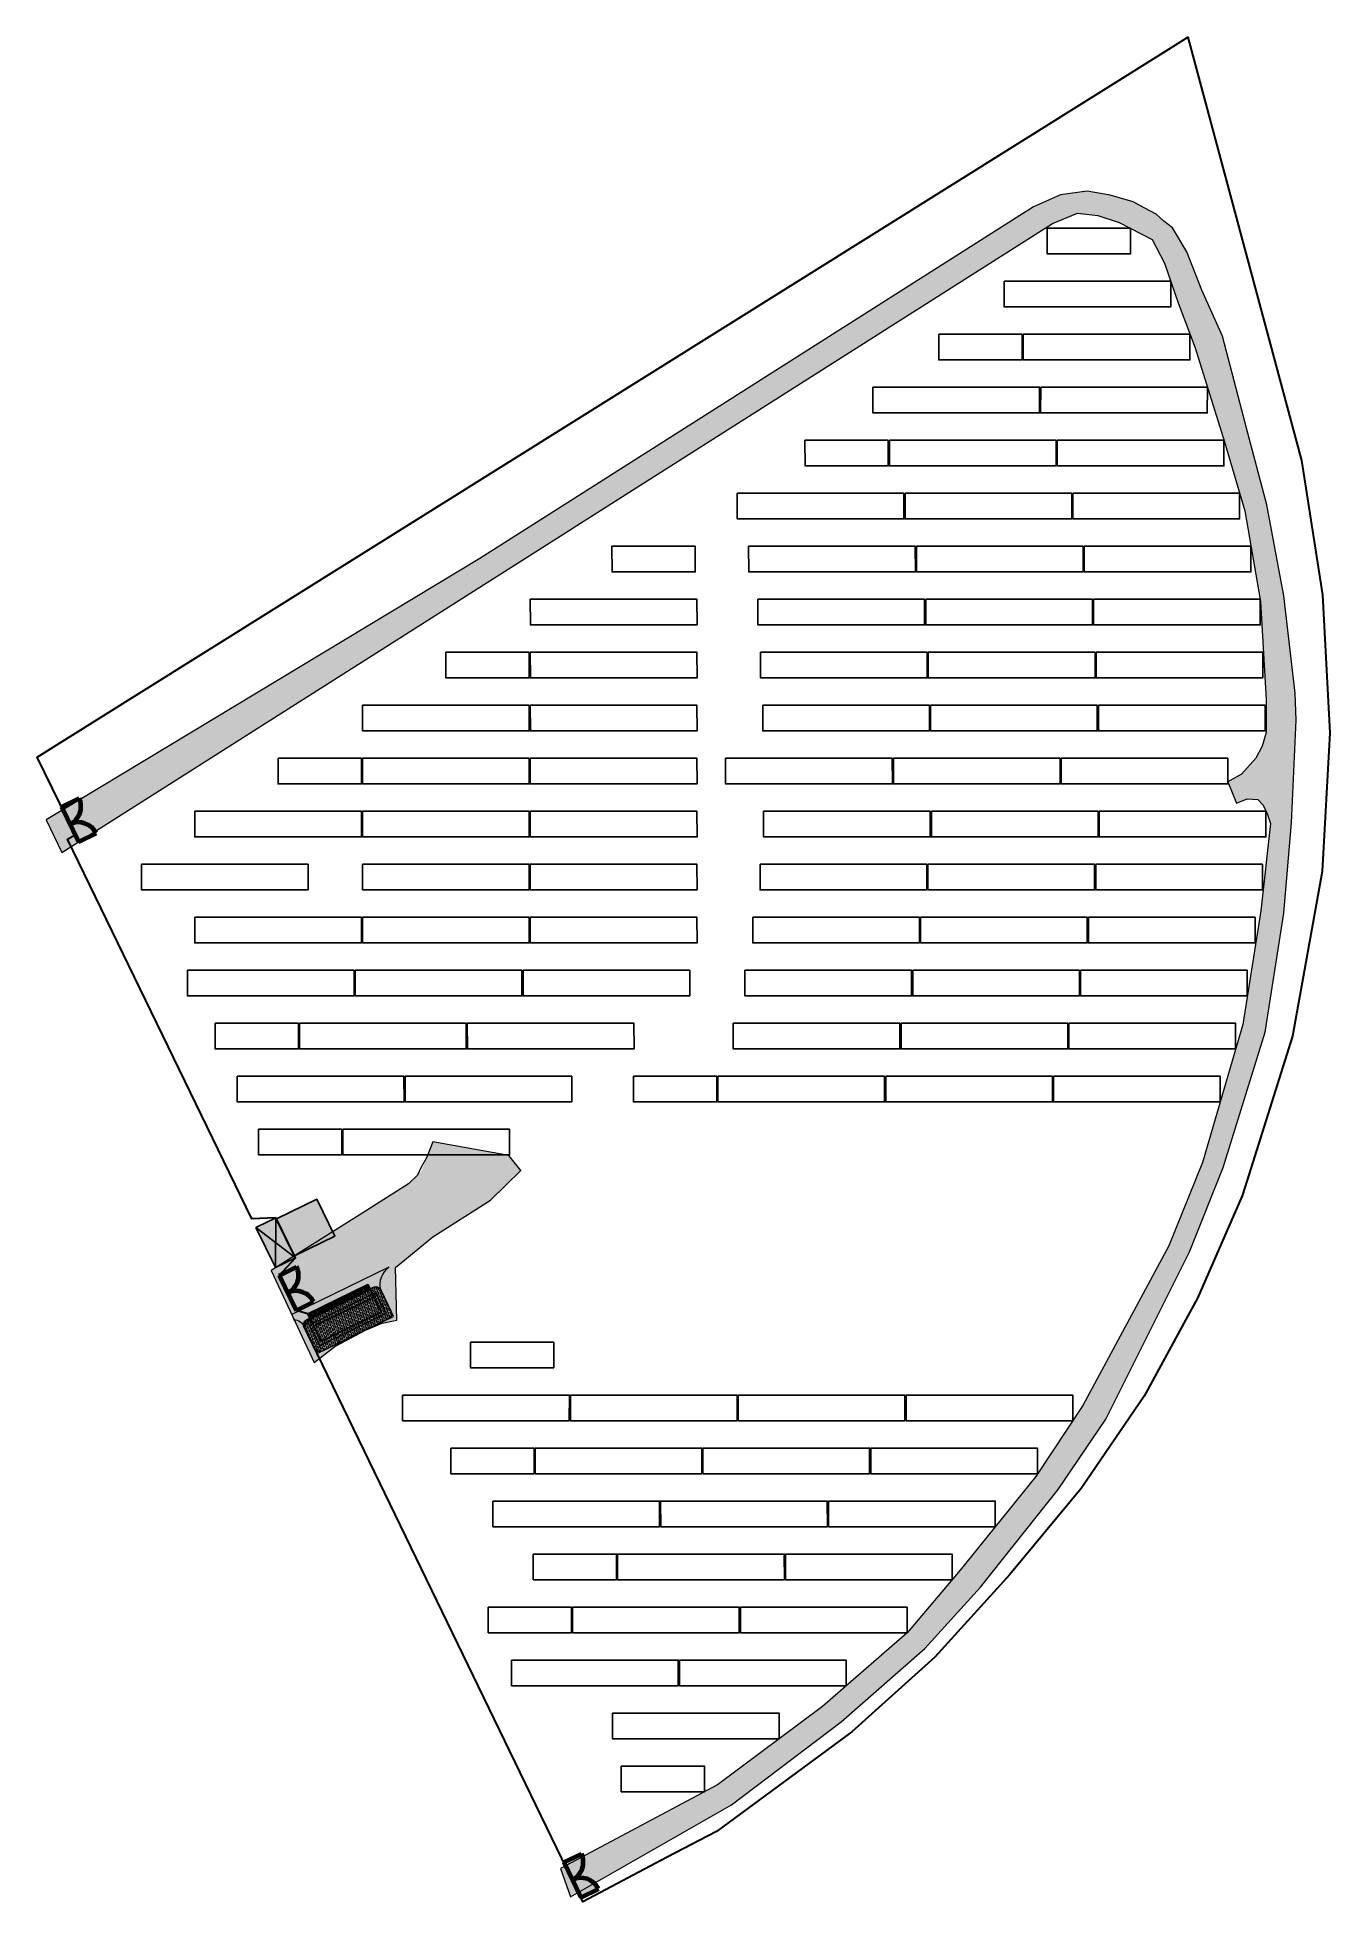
# Model space of a CAD drawing. Header units: millimetres. Extents: x 622842 to 623075, y 6750592 to 6750927.
import ezdxf

# ---------------------------------------------------------------- set-up
doc = ezdxf.new("R2010")
doc.units = ezdxf.units.MM
for name, color, linetype in [('PVcase PV Modules (optimised)', 5, 'Continuous'), ('UNI_PDL', 1, 'Continuous'), ('UNI_portail', 1, 'Continuous'), ('UNI_SDIS_Aire_d-aspiration', 253, 'Continuous'), ('UNI_SDIS_Bache_incendie', 141, 'Continuous')]:
    doc.layers.add(name, color=color, linetype=linetype)
for name, color, linetype, lineweight in [('UNI_Clôture', 1, 'LIMITE1', 30), ('UNI_VRD_Piste_lourde_existante', 24, 'Continuous', 9), ('UNI_VRD_Piste_lourde_à_créer', 44, 'Continuous', 9), ('UNI_VRD_Plateforme', 44, 'Continuous', 9)]:
    doc.layers.add(name, color=color, linetype=linetype, lineweight=lineweight)
doc.linetypes.add('LIMITE1', pattern='A,6.349999999999999,-2.54,[133,ltypeshp.shx,S=2.54,R=0,X=-2.54,Y=0],-2.54,25.4', length=36.83)

msp = doc.modelspace()

# ---------------------------------------------------------------- hatches: boundary and pattern name
at = {"layer": 'UNI_PDL'}
h = msp.add_hatch(dxfattribs=at)
h.set_pattern_fill('ANSI31', color=0, scale=0.1, angle=-109.1070834815664)
h.set_pattern_definition([(295.8929165184335, (-1764720.540243045, 13095736.9413389), (0.2856267382191767, 0.1386492568111131), [])])
h.paths.add_polyline_path([(622902.1807809287, 6750701.693882937), (622901.7440903558, 6750702.59349471), (622890.9487490692, 6750697.353207839), (622891.3854396417, 6750696.453596065)])
h = msp.add_hatch(color=8, dxfattribs=at)
h.dxf.hatch_style = 1
h.paths.add_polyline_path([(622892.0404755005, 6750695.104178404), (622902.8358167877, 6750700.344465276), (622902.1807809287, 6750701.693882937), (622891.3854396417, 6750696.453596065)])
h = msp.add_hatch(color=256, dxfattribs=at)
h.dxf.hatch_style = 1
h.paths.add_polyline_path([(622904.1458885055, 6750697.645629955), (622902.8358167877, 6750700.344465276), (622892.0404755005, 6750695.104178404), (622893.3505472183, 6750692.405343082)])
at = {"layer": 'UNI_portail', "lineweight": 80}
h = msp.add_hatch(color=256, dxfattribs=at)
h.dxf.hatch_style = 1
h.paths.add_polyline_path([(622849.771543046, 6750790.03799502), (622846.6229018354, 6750788.50957802), (622848.1513188358, 6750785.360936809, 0.4142135623730951)])
h.paths.add_polyline_path([(622852.8283770469, 6750783.740712599, 0.4142135623730952), (622848.1513188358, 6750785.360936809), (622849.6797358363, 6750782.212295598)])
h = msp.add_hatch(color=256, dxfattribs=at)
h.dxf.hatch_style = 1
h.paths.add_polyline_path([(622888.9161786448, 6750705.776744659), (622885.7675374341, 6750704.248327661), (622887.2959544346, 6750701.099686449, 0.4142135623730951)])
h.paths.add_polyline_path([(622891.9730126455, 6750699.479462239, 0.4142135623730952), (622887.2959544346, 6750701.099686449), (622888.824371435, 6750697.951045239)])
h = msp.add_hatch(color=256, dxfattribs=at)
h.dxf.hatch_style = 1
h.paths.add_polyline_path([(622940.1409131855, 6750600.250366577), (622936.9922719751, 6750598.721949577), (622938.5206889755, 6750595.573308366, 0.4142135623730951)])
h.paths.add_polyline_path([(622943.1977471865, 6750593.953084156, 0.4142135623730952), (622938.5206889755, 6750595.573308366), (622940.049105976, 6750592.424667155)])
at = {"layer": 'UNI_SDIS_Aire_d-aspiration'}
h = msp.add_hatch(color=253, dxfattribs=at)
h.dxf.hatch_style = 1
h.paths.add_polyline_path([(622881.5944295487, 6750712.845208923), (622885.1928766462, 6750714.591971209), (622888.686401219, 6750707.395077013), (622885.0879541206, 6750705.648314728)])
at = {"layer": 'UNI_SDIS_Bache_incendie'}
h = msp.add_hatch(color=256, dxfattribs=at)
h.dxf.hatch_style = 1
h.paths.add_polyline_path([(622895.7816991842, 6750711.28109269), (622892.5501889546, 6750717.938219821), (622885.281325817, 6750714.409760003), (622888.5128360467, 6750707.752632872)])
at = {"layer": 'UNI_VRD_Piste_lourde_existante', "transparency": 33554610}
h = msp.add_hatch(color=256, dxfattribs=at)
h.dxf.hatch_style = 1
h.paths.add_polyline_path([(622937.0077777997, 6750837.602469308), (622937.007776655, 6750837.602473), (622939.3296910299, 6750839.07573736), (623024.902236708, 6750893.37165636), (623029.377693646, 6750895.202525111), (623033.03943114, 6750894.79566538), (623036.9045984971, 6750893.57508622), (623042.8040644681, 6750890.523638299), (623045.041792952, 6750886.25161122), (623047.482951276, 6750879.1315661), (623050.5343991821, 6750870.994371659), (623055.823575564, 6750854.109693209), (623059.485313058, 6750841.700471689), (623062.333331108, 6750825.426082819), (623063.350480415, 6750807.72768493), (623063.350480415, 6750801.828218961), (623062.6344073041, 6750799.4277466), (623061.4626513051, 6750797.21442971), (623058.858749084, 6750794.35013727), (623056.4501395335, 6750792.983088605), (623058.0138744044, 6750789.153263373), (623059.900309972, 6750789.9235035), (623061.8532366601, 6750789.79330838), (623062.811150625, 6750788.78460757), (623063.5534671101, 6750787.087884181), (623064.083693169, 6750785.497206), (623062.386969775, 6750769.80251461), (623059.0995681961, 6750749.335788669), (623051.888493784, 6750724.52120905), (623045.8439166842, 6750709.56883414), (623030.36131572, 6750680.83058167), (623021.877698764, 6750668.10515622), (623008.3039116109, 6750651.2439675), (622998.759842522, 6750640.00317501), (622983.489331976, 6750626.747523499), (622964.6132842529, 6750612.6435103), (622936.405257814, 6750597.58509018), (622938.2080264239, 6750592.49491999), (622967.1583693249, 6750609.03797308), (622986.882778764, 6750623.99034799), (623001.941198885, 6750637.139954281), (623011.909448817, 6750648.168656351), (623025.907416813, 6750665.77216155), (623034.4970789921, 6750678.39154179), (623049.555499114, 6750708.508382019), (623055.6000761989, 6750723.67284735), (623063.129286259, 6750747.95720092), (623066.522733048, 6750769.37833376), (623067.9013208001, 6750785.60325122), (623068.749682501, 6750804.05511811), (623068.537592083, 6750808.93319787), (623066.522733048, 6750826.430657859), (623063.4474218931, 6750842.76162053), (623060.053975128, 6750855.699136401), (623055.49403099, 6750873.09055118), (623051.7824485669, 6750881.362077721), (623049.025273047, 6750888.25501651), (623046.48018796, 6750892.60287021), (623044.8895097821, 6750893.76936754), (623043.510922022, 6750895.04191009), (623041.496062994, 6750896.10236221), (623039.37515875, 6750897.268859541), (623035.239395484, 6750898.435356869), (623031.103632204, 6750899.17767336), (623026.331597663, 6750898.54140209), (623021.4916941822, 6750896.36535433), (622921.877063751, 6750833.11150623), (622849.6475743501, 6750789.65259796), (622843.849660523, 6750786.16411967), (622846.689408615, 6750780.295306971)])
h = msp.add_hatch(color=256, dxfattribs=at)
h.dxf.hatch_style = 1
h.paths.add_polyline_path([(622906.7022936112, 6750705.640155095), (622913.4110192484, 6750711.183125984), (622923.7633503597, 6750717.787612578), (622929.2742289467, 6750723.097498913), (622927.1135118215, 6750725.81743075), (622913.3934467878, 6750728.232791479), (622911.4052231447, 6750723.063409982), (622909.045880707, 6750720.703765052), (622901.2882238465, 6750715.786496344), (622884.3590133489, 6750705.12736242), (622892.078359164, 6750688.57188215), (622895.789941579, 6750691.43510288), (622903.3095111914, 6750695.484101884), (622906.924688853, 6750696.20713743)])
at = {"layer": 'UNI_VRD_Piste_lourde_à_créer'}
h = msp.add_hatch(color=256, dxfattribs=at)
h.dxf.hatch_style = 1
h.paths.add_polyline_path([(622892.0404755005, 6750695.104178404), (622891.7784611565, 6750695.643945469), (622891.2386940926, 6750695.381931126), (622893.072794498, 6750691.603561675), (622904.9476699136, 6750697.367877235), (622903.1135695083, 6750701.146246684), (622902.5738024438, 6750700.884232342), (622902.8358167877, 6750700.344465276), (622904.1458885055, 6750697.645629955), (622893.3505472183, 6750692.405343082)])
at = {"layer": 'UNI_VRD_Plateforme'}
h = msp.add_hatch(color=256, dxfattribs=at)
h.dxf.hatch_style = 1
edge = h.paths.add_edge_path()
edge.add_line((622892.5867272352, 6750690.200444211), (622906.3507873826, 6750696.881809959))
edge.add_line((622906.3507873826, 6750696.881809959), (622904.036327352, 6750701.649752362))
edge.add_arc((622907.8377766825, 6750702.55661289), 3.908121419319064, 126.26706249746451, 193.4175068293781, ccw=False)
edge.add_line((622905.5259283216, 6750705.707608), (622888.0384689013, 6750697.218825528))
edge.add_line((622888.0384689013, 6750697.218825528), (622888.4257714077, 6750696.283046334))
edge.add_arc((622888.4035971232, 6750694.298562838), 1.984607378279648, 19.835892667230723, 89.35981324958271, ccw=False)
edge.add_line((622890.2704545379, 6750694.97199423), (622892.5867272352, 6750690.200444211))
h = msp.add_hatch(dxfattribs=at)
h.set_pattern_fill('ANSI36', color=0, scale=0.1, angle=-154.1070834822813)
h.set_pattern_definition([(250.8929165177187, (622791.0475082624, 6750873.55750998), (0.1181330790483578, -0.628943531852864), [0.7937500000000001, -0.15875, 0, -0.15875])])
edge = h.paths.add_edge_path()
edge.add_line((622905.4511756035, 6750696.445119399), (622893.4863390106, 6750690.637134783))
edge.add_arc((622893.0424726381, 6750691.516032369), 0.9846209024678401, 204.9908580287935, 296.7949751059717, ccw=False)
edge.add_line((622892.1500366635, 6750691.100055984), (622890.2722672016, 6750694.968386611))
edge.add_arc((622891.1511647871, 6750695.412252984), 0.9846209027774966, 114.9908579657795, 206.7949750665149, ccw=False)
edge.add_line((622890.7351884033, 6750696.304688959), (622902.7000249963, 6750702.112673575))
edge.add_arc((622903.1438913674, 6750701.23377599), 0.9846209018380807, 24.990857919104883, 116.79497503340889, ccw=False)
edge.add_line((622904.0363273424, 6750701.649752373), (622905.9140968043, 6750697.781421745))
edge.add_arc((622905.0351992202, 6750697.337555374), 0.9846209011106738, -65.00914204202502, 26.794975054785823, ccw=False)

# ---------------------------------------------------------------- linework, layer by layer
at = {"layer": 'PVcase PV Modules (optimised)'}
for points in [[(623023.958137624, 6750892.522531954, 98.79666467244844), (623038.9401154702, 6750892.522531954, 98.77090006650512), (623038.9379861493, 6750887.9015428, 97.53271158563686), (623023.9560083031, 6750887.9015428, 97.55847619158021)], [(623016.1753508374, 6750882.993778222, 98.93017885605029), (623046.159056666, 6750882.993778222, 98.7973602166388), (623046.1535719156, 6750878.372789068, 97.55918205269126), (623016.1698660871, 6750878.372789068, 97.69200069210274)], [(623004.4364399269, 6750873.465024498, 98.89710059576088), (623019.4184315586, 6750873.465024498, 98.88126579810073), (623019.4171228887, 6750868.844035344, 97.64307617791115), (623004.4351312568, 6750868.844035344, 97.6589109755713)], [(623019.6248137797, 6750873.465024504, 98.88424260396076), (623049.6082353614, 6750873.465024504, 98.69800012184172), (623049.6005444716, 6750868.844035352, 97.45983369588043), (623019.61712289, 6750868.844035352, 97.64607617799948)], [(622992.5702156065, 6750863.936270774, 98.83676047963402), (623022.5542153749, 6750863.936270774, 98.83303302092781), (623022.5540614492, 6750859.31528162, 97.59484271872498), (622992.570061681, 6750859.31528162, 97.59857017743118)], [(623022.7623450756, 6750863.936270774, 98.83600532193095), (623052.7456740635, 6750863.936270774, 98.63540920683492), (623052.7373904401, 6750859.31528162, 97.39724660453086), (623022.7540614521, 6750859.31528162, 97.5978427196269)], [(622980.3476657306, 6750854.407517049, 98.57836383469115), (622995.3261741089, 6750854.407517049, 98.90179969769929), (622995.3529045288, 6750849.786527896, 97.66389795167491), (622980.3743961505, 6750849.786527896, 97.34046208866675)], [(622995.554465515, 6750854.407517049, 98.90708728086469), (623025.5384416889, 6750854.407517049, 98.86928774281688), (623025.5368807557, 6750849.786527896, 97.63109841494747), (622995.5529045818, 6750849.786527896, 97.66889795299528)], [(623025.7477729956, 6750854.407517057, 98.87224081630875), (623055.7306128101, 6750854.407517057, 98.60847452286988), (623055.719720572, 6750849.786527903, 97.37033212099925), (623025.7368807575, 6750849.786527903, 97.63409841443809)], [(622968.1742708638, 6750844.878763325, 98.620215072464), (622998.156727824, 6750844.878763325, 98.92440356352681), (622998.1692892981, 6750840.257774172, 97.68627697164374), (622968.1868323382, 6750840.257774172, 97.38208848058093)], [(622998.3697407545, 6750844.878763325, 98.92246720112344), (623028.3537387614, 6750844.878763325, 98.9115347421287), (623028.3532873052, 6750840.257774172, 97.67334451266092), (622998.3692892982, 6750840.257774172, 97.68427697165566)], [(623028.5650687902, 6750844.878763325, 98.91447877235798), (623058.5477114315, 6750844.878763325, 98.62917850000318), (623058.5359299469, 6750840.257774172, 97.39104424040785), (623028.5532873058, 6750840.257774172, 97.67634451276263)], [(622945.6359728778, 6750835.350009602, 98.45388941629662), (622960.6163153645, 6750835.350009602, 98.67674133517747), (622960.6347330047, 6750830.729020448, 97.4386880089075), (622945.654390518, 6750830.729020448, 97.21583609002664)], [(622970.2272763972, 6750835.350009602, 98.6827297573534), (623000.2104604546, 6750835.350009602, 98.9039305300715), (623000.2195949481, 6750830.729020448, 97.66577391268), (622970.2364108907, 6750830.729020448, 97.4445731399619)], [(623000.4195951101, 6750835.35000961, 98.90196354665832), (623030.4035950653, 6750835.35000961, 98.90360244523352), (623030.4036627437, 6750830.729020456, 97.66541213531266), (623000.4196627885, 6750830.729020456, 97.66377323673748)], [(623030.613931678, 6750835.35000961, 98.90655986388273), (623060.5969004779, 6750835.35000961, 98.65788751207366), (623060.5866315445, 6750830.729020456, 97.41973978374291), (623030.6036627445, 6750830.729020456, 97.66841213555199)], [(622930.9456004294, 6750825.821255878, 98.43873365779297), (622960.9281709879, 6750825.821255878, 98.73151121193315), (622960.9402612471, 6750821.200266724, 97.49337992899288), (622930.9576906885, 6750821.200266724, 97.20060237485268)], [(622971.900255278, 6750825.821255878, 98.78638473275637), (623001.8840435885, 6750825.821255878, 98.89905479955956), (623001.8886963029, 6750821.200266724, 97.66087322950935), (622971.9049079922, 6750821.200266724, 97.54820316270617)], [(623002.0885790257, 6750825.821255885, 98.89806353514783), (623032.0725788915, 6750825.821255885, 98.90090063169681), (623032.0726960496, 6750821.200266732, 97.66271032546912), (623002.0886961838, 6750821.200266732, 97.65987322892013)], [(623032.2811480527, 6750825.821255878, 98.90187178984445), (623062.264449484, 6750825.821255878, 98.69719818681206), (623062.2559974804, 6750821.200266724, 97.45903672246286), (623032.2726960491, 6750821.200266724, 97.66371032549523)], [(622915.7641681755, 6750816.292502161, 98.44839178316764), (622930.7460344268, 6750816.292502161, 98.51169760273108), (622930.7512663488, 6750811.671513008, 97.27351834464424), (622915.7694000973, 6750811.671513008, 97.2102125250808)], [(622930.946034539, 6750816.292502154, 98.51371795113786), (622960.9287354389, 6750816.292502154, 98.7928285862067), (622960.9402613222, 6750811.671513, 97.5546919208192), (622930.9575604222, 6750811.671513, 97.27558128575038)], [(622972.3644197524, 6750816.292502154, 98.85001298395504), (623002.3483589061, 6750816.292502154, 98.9104184673707), (623002.3508533526, 6750811.671513, 97.67223066824701), (622972.3669141989, 6750811.671513, 97.61182518483133)], [(623002.550545075, 6750816.292502161, 98.9094209403703), (623032.5345441476, 6750816.292502161, 98.91687960191904), (623032.5348521532, 6750811.671513008, 97.6786893284575), (623002.5508530808, 6750811.671513008, 97.67123066690878)], [(623032.7434949982, 6750816.292502161, 98.9178494753935), (623062.7267645265, 6750816.292502161, 98.70855447084162), (623062.7181216821, 6750811.671513008, 97.47039432392901), (623032.7348521538, 6750811.671513008, 97.6796893284809)], [(622900.7614419089, 6750806.76374843, 98.2640450787607), (622930.7436176684, 6750806.76374843, 98.59479079189823), (622930.757275824, 6750802.142759276, 97.35667581220221), (622900.7751000643, 6750802.142759276, 97.02593009906468)], [(622930.9470899957, 6750806.76374843, 98.59382422705087), (622960.9300754193, 6750806.76374843, 98.84048410349271), (622960.9402612473, 6750802.142759276, 97.60233568869407), (622930.9572758238, 6750802.142759276, 97.35567581225224)], [(622972.7768130731, 6750806.76374843, 98.8997104958004), (623002.7608118227, 6750806.76374843, 98.90836934848035), (623002.7611693905, 6750802.142759276, 97.67017908833951), (622972.7771706406, 6750802.142759276, 97.66152023565957)], [(623002.9608113754, 6750806.76374843, 98.90736870766149), (623032.9448091459, 6750806.76374843, 98.91893172060193), (623032.9452866409, 6750802.142759276, 97.68074150090193), (623002.9612888705, 6750802.142759276, 97.66917848796149)], [(623033.1540989686, 6750806.76374843, 98.91990045317742), (623063.137339567, 6750806.76374843, 98.7065012483937), (623063.1285272394, 6750802.142759276, 97.46834229613992), (623033.1452866411, 6750802.142759276, 97.68174150092364)], [(622885.5800900577, 6750797.234994713, 98.32349744136044), (622900.5619381361, 6750797.234994713, 98.39096711801454), (622900.5675141806, 6750792.614005559, 97.15278936183857), (622885.5856661024, 6750792.614005559, 97.08531968518446)], [(622900.7619382405, 6750797.234994705, 98.39608893728148), (622930.7444223318, 6750797.234994705, 98.6975913634978), (622930.7568728849, 6750792.614005553, 97.45946365122795), (622900.7743887935, 6750792.614005553, 97.1579612250116)], [(622930.9489642329, 6750797.234994705, 98.6966287054467), (622960.9323525954, 6750797.234994705, 98.88814451149322), (622960.9402612471, 6750792.614005553, 97.64997945731467), (622930.9568728846, 6750792.614005553, 97.45846365126818)], [(622966.0921836767, 6750797.234994705, 98.91393398434484), (622996.0761738657, 6750797.234994705, 98.9381899066364), (622996.0771755148, 6750792.614005553, 97.70000000001416), (622966.093185326, 6750792.614005553, 97.67574407772258)], [(622996.2829762261, 6750797.234994705, 98.93817672402338), (623026.2666471854, 6750797.234994705, 98.79770677392202), (623026.2608464737, 6750792.614005553, 97.55953004990027), (622996.2771755147, 6750792.614005553, 97.70000000000164)], [(623026.4666471871, 6750797.234994705, 98.79872641650758), (623056.4505229808, 6750797.234994705, 98.71242237339702), (623056.4469590524, 6750792.614005553, 97.4742371907299), (623026.4630832586, 6750792.614005553, 97.56054123384045)], [(622870.5794908043, 6750787.706240982, 98.44617527321903), (622900.5634640824, 6750787.706240982, 98.48620617976565), (622900.56511716, 6750783.085251829, 97.24801697148747), (622870.5811438821, 6750783.085251829, 97.20798606494088)], [(622900.7634640839, 6750787.70624099, 98.4913836631193), (622930.7463893278, 6750787.70624099, 98.74525334952584), (622930.7568728852, 6750783.085251836, 97.50710741984481), (622900.7739476414, 6750783.085251836, 97.25323773343825)], [(622930.9489642329, 6750787.706240982, 98.744272474066), (622960.9323525954, 6750787.706240982, 98.93578828011692), (622960.9402612471, 6750783.085251829, 97.69762322593839), (622930.9568728846, 6750783.085251829, 97.50610741988748)], [(622972.9232969685, 6750787.706240982, 98.88064931585102), (623002.907294541, 6750787.706240982, 98.89271441290352), (623002.9077927696, 6750783.085251829, 97.6545242013728), (622972.923795197, 6750783.085251829, 97.6424591043203)], [(623003.1160837433, 6750787.70624099, 98.88968675443067), (623033.0994115401, 6750787.70624099, 98.68891266756334), (623033.0911205673, 6750783.085251836, 97.45075011445013), (623003.1077927705, 6750783.085251836, 97.65152420131744)], [(623033.2994115388, 6750787.70624099, 98.68995655453232), (623063.2832657461, 6750787.70624099, 98.59645325865542), (623063.2794045242, 6750783.085251836, 97.35826896739331), (623033.2955503168, 6750783.085251836, 97.45177226327019)], [(622860.9867213609, 6750778.177487266, 98.51725084637656), (622890.9706718086, 6750778.177487266, 98.46273888612822), (622890.9684207353, 6750773.556498112, 97.2245506206244), (622860.9844702877, 6750773.556498112, 97.27906258087273)], [(622900.7641518092, 6750778.177487258, 98.51768516220903), (622930.7472991634, 6750778.177487258, 98.74380622920098), (622930.7566368406, 6750773.556498105, 97.5056511274686), (622900.7734894864, 6750773.556498105, 97.27953006047665)], [(622930.95043891, 6750778.177487258, 98.74282592980597), (622960.9340632978, 6750778.177487258, 98.89290780767261), (622960.9402609341, 6750773.556498105, 97.65473300682002), (622930.9566365463, 6750773.556498105, 97.50465112895336)], [(622972.2976493852, 6750778.177487258, 98.83408355619243), (623002.2816492625, 6750778.177487258, 98.83137142403235), (623002.2815372649, 6750773.556498105, 97.59318111732712), (622972.2975373876, 6750773.556498105, 97.5958932494872)], [(623002.4853353807, 6750778.177487266, 98.82836560551162), (623032.4691943038, 6750778.177487266, 98.73638697067987), (623032.4653960431, 6750773.556498112, 97.49820248467772), (623002.4815371198, 6750773.556498112, 97.59018111950945)], [(623032.6728818056, 6750778.177487266, 98.73637016649208), (623062.656333851, 6750778.177487266, 98.55509844567968), (623062.6488482291, 6750773.556498112, 97.31693076171024), (623032.6653961836, 6750773.556498112, 97.49820248252261)], [(622870.5817058965, 6750768.648733542, 98.5103846940414), (622900.5657057276, 6750768.648733542, 98.5135673230149), (622900.5658371543, 6750764.027744388, 97.27537701821953), (622870.5818373231, 6750764.027744388, 97.27219438924604)], [(622900.7657060543, 6750768.648733534, 98.51769156227589), (622930.7491604668, 6750768.648733534, 98.6985713472807), (622930.7566299037, 6750764.027744381, 97.46040356556696), (622900.7731754913, 6750764.027744381, 97.27952378056214)], [(622930.950489924, 6750768.648733542, 98.69657865369234), (622960.934121268, 6750768.648733542, 98.84526432493368), (622960.9402612478, 6750764.027744388, 97.60708923682662), (622930.9566299039, 6750764.027744388, 97.45840356558529)], [(622970.9721150853, 6750768.648733534, 98.75202713011473), (623000.9560707737, 6750768.648733534, 98.80357589737467), (623000.9581994817, 6750764.027744381, 97.5653874154528), (622970.9742437933, 6750764.027744381, 97.51383864819286)], [(623001.156070176, 6750768.648733534, 98.80052178178191), (623031.1398112125, 6750768.648733534, 98.92513904843744), (623031.1449572869, 6750764.027744381, 97.68695943057847), (623001.1612162505, 6750764.027744381, 97.56234216392295)], [(623031.3617343924, 6750768.648733542, 98.92685420681893), (623061.3429819556, 6750768.648733542, 98.52059007257245), (623061.3262052642, 6750764.027744388, 97.28251342276928), (623031.344957701, 6750764.027744388, 97.6887775570158)], [(622869.2732760381, 6750759.11997981, 98.61753426237028), (622899.2570658224, 6750759.11997981, 98.50525704802514), (622899.252429331, 6750754.498990657, 97.2670754171206), (622869.2686395468, 6750754.498990657, 97.37935263146574)], [(622899.4570658224, 6750759.11997981, 98.5041795596939), (622929.440478716, 6750759.11997981, 98.69181550245713), (622929.4482271489, 6750754.498990657, 97.45364943526229), (622899.4648142552, 6750754.498990657, 97.26601349249904)], [(622929.6424520921, 6750759.11997981, 98.68982628472807), (622959.6261259977, 6750759.11997981, 98.82966586107608), (622959.631900678, 6750754.498990657, 97.59148901537439), (622929.6482267721, 6750754.498990657, 97.45164943902635)], [(622969.5599370904, 6750759.11997981, 98.73033949284645), (622999.5436969592, 6750759.11997981, 98.85034005184532), (622999.5486523865, 6750754.498990657, 97.6121596563038), (622969.5648925178, 6750754.498990657, 97.49215909730493)], [(622999.7474668705, 6750759.11997981, 98.84834939778418), (623029.7314531202, 6750759.11997981, 98.87706463533632), (623029.732638917, 6750754.498990657, 97.63887489137608), (622999.7486526672, 6750754.498990657, 97.61015965382393)], [(623029.9471489713, 6750759.119979817, 98.88098018018692), (623059.9290900595, 6750759.119979817, 98.52960490865085), (623059.9145800056, 6750754.498990665, 97.29149961971248), (623029.9326389174, 6750754.498990665, 97.64287489124852)], [(622874.2506612715, 6750749.591226093, 98.6985833087023), (622889.2326161729, 6750749.591226093, 98.73534377649088), (622889.2356542489, 6750744.970236941, 97.49715719190183), (622874.2536993475, 6750744.970236941, 97.46039672411327)], [(622889.4353187651, 6750749.591226086, 98.73634746020471), (622919.4193176618, 6750749.591226086, 98.74448167499303), (622919.4196535645, 6750744.970236933, 97.50629140878526), (622889.4356546678, 6750744.970236933, 97.49815719399695)], [(622919.6193165687, 6750749.591226086, 98.74242135849723), (622949.6030463509, 6750749.591226086, 98.8697176671586), (622949.6083030563, 6750744.970236933, 97.63153851404297), (622919.6245732742, 6750744.970236933, 97.50424220538162)], [(622967.4592448066, 6750749.591226086, 98.79896107106512), (622997.4427761299, 6750749.591226086, 98.9666076843308), (622997.4496991026, 6750744.970236933, 97.72843672658233), (622967.4661677793, 6750744.970236933, 97.56079011331667)], [(622997.6561215059, 6750749.591226093, 98.96461038279506), (623027.6397181336, 6750749.591226093, 98.80908138761686), (623027.6332955584, 6750744.970236941, 97.57090773312008), (622997.6496989307, 6750744.970236941, 97.72643672829827)], [(623027.8498424451, 6750749.591226086, 98.81398747613012), (623057.8311649527, 6750749.591226086, 98.41329220937988), (623057.8146182279, 6750744.970236933, 97.17521246475125), (623027.8332957203, 6750744.970236933, 97.5759077315015)], [(622878.2462207172, 6750740.062472361, 98.730321393958), (622908.2301484911, 6750740.062472361, 98.79613362556267), (622908.2328662093, 6750735.441483209, 97.5579462963717), (622878.2489384356, 6750735.441483209, 97.49213406476701)], [(622908.4307981469, 6750740.062472369, 98.79513488122164), (622938.4147563241, 6750740.062472369, 98.8452150903304), (622938.416824388, 6750735.441483215, 97.60702650563351), (622908.4328662108, 6750735.441483215, 97.55694629652476)], [(622949.5102520211, 6750740.062472361, 98.88660970501908), (622964.4921973661, 6750740.062472361, 98.84614143580336), (622964.4888528581, 6750735.441483209, 97.60795564100982), (622949.5069075131, 6750735.441483209, 97.64842391022557)], [(622964.6921969778, 6750740.062472361, 98.84405476620047), (622994.6759686806, 6750740.062472361, 98.96106101528207), (622994.6808004578, 6750735.441483209, 97.72288013104406), (622964.6970287549, 6750735.441483209, 97.60587388196245)], [(622994.8888098559, 6750740.062472369, 98.96404453685776), (623024.8721825775, 6750740.062472369, 98.77009547304851), (623024.8641734442, 6750735.441483215, 97.53193106476238), (622994.8808007226, 6750735.441483215, 97.72588012857159)], [(623025.0807700406, 6750740.062472361, 98.77501014507332), (623055.0620764105, 6750740.062472361, 98.37310921319884), (623055.0454798976, 6750735.441483209, 97.13503013497939), (623025.0641735278, 6750735.441483209, 97.53693106685387)], [(622882.0486933003, 6750730.533718638, 98.70168441141396), (622897.0300718803, 6750730.533718638, 98.8381389548506), (622897.0413491926, 6750725.912729485, 97.6000000004564), (622882.0599706128, 6750725.912729485, 97.46354545701979)], [(622897.240733344, 6750730.533718638, 98.83819015865939), (622927.2247296362, 6750730.533718638, 98.85310141706331), (622927.2253453971, 6750725.912729485, 97.61491125840404), (622897.241349105, 6750725.912729485, 97.60000000000012)], [(622920.1914971734, 6750692.252896399, 98.74178054896761), (622935.1731375551, 6750692.252896399, 98.63797558063625), (622935.1645585733, 6750687.631907245, 97.3998149895849), (622920.1829181915, 6750687.631907245, 97.50361995791629)], [(622907.9889052392, 6750682.724142674, 98.63455115168239), (622937.9727969207, 6750682.724142674, 98.55395572924073), (622937.9694687299, 6750678.103153521, 97.31576989047959), (622907.9855770483, 6750678.103153521, 97.39636531292128)], [(622938.1727971693, 6750682.724142682, 98.5570668093992), (622968.1566189216, 6750682.724142682, 98.66045505371703), (622968.1608883427, 6750678.103153529, 97.42227210269338), (622938.1770665904, 6750678.103153529, 97.31888385837557)], [(622968.3625483493, 6750682.724142674, 98.65746129940321), (622998.3465213972, 6750682.724142674, 98.61725842100245), (622998.3448612179, 6750678.103153521, 97.37906922222582), (622968.3608881701, 6750678.103153521, 97.41927210062659)], [(622998.5620854078, 6750682.724142674, 98.61513972685852), (623028.54318417, 6750682.724142674, 98.19803900404352), (623028.5259599813, 6750678.103153521, 96.95996849898906), (622998.5448612191, 6750678.103153521, 97.37706922180406)], [(622916.6412337676, 6750673.195388958, 98.53926641019521), (622931.6232134729, 6750673.195388958, 98.51460657738012), (622931.6211754563, 6750668.574399805, 97.27641794286185), (622916.6391957509, 6750668.574399805, 97.30107777567694)], [(622931.8232135652, 6750673.19538895, 98.51358558376107), (622961.8071692105, 6750673.19538895, 98.56515934478495), (622961.8092989508, 6750668.574399798, 97.32697086463794), (622931.8253433054, 6750668.574399798, 97.27539710361407)], [(622962.0091936027, 6750673.19538895, 98.56216117224072), (622991.9931934944, 6750673.19538895, 98.5647107567199), (622991.9932987795, 6750668.574399798, 97.32652044942573), (622962.009298888, 6750668.574399798, 97.32397086494653)], [(622992.2091338178, 6750673.19538895, 98.56560950151861), (623022.1906817043, 6750673.19538895, 98.18214851148582), (623022.1748466695, 6750668.574399798, 96.94405945982766), (622992.1932987832, 6750668.574399798, 97.32752044986046)], [(622924.2127114638, 6750663.666635226, 98.44398052711801), (622954.1967109047, 6750663.666635226, 98.44977076551974), (622954.1969500129, 6750659.045646073, 97.21158047683649), (622924.212950572, 6750659.045646073, 97.20579023843477)], [(622954.3967106903, 6750663.666635226, 98.44975579110148), (622984.3803475109, 6750663.666635226, 98.59733291800033), (622984.3864417135, 6750659.045646073, 97.35915760373432), (622954.4028048929, 6750659.045646073, 97.21158047683548)], [(622984.6034007169, 6750663.666635226, 98.59623177185836), (623014.5845881811, 6750663.666635226, 98.18555642997866), (623014.5676293287, 6750659.045646073, 96.94748226197079), (622984.5864418646, 6750659.045646073, 97.35815760385049)], [(622931.4802990624, 6750654.137881503, 98.43818478882397), (622946.4622322343, 6750654.137881503, 98.48293343823094), (622946.4659304951, 6750649.516892349, 97.24474864950639), (622931.4839973234, 6750649.516892349, 97.20000000009941)], [(622946.66223216, 6750654.137881503, 98.48293055254283), (622976.6460285366, 6750654.137881503, 98.59343325372198), (622976.6505917495, 6750649.516892349, 97.35525135058708), (622946.6667953728, 6750649.516892349, 97.24474864940795)], [(622976.8537386111, 6750654.137881509, 98.59263358338858), (623006.837641778, 6750654.137881509, 98.51643074032614), (623006.834494979, 6750649.516892357, 97.27824442727865), (622976.850591812, 6750649.516892357, 97.3544472703411)], [(622923.3778485887, 6750644.609127779, 98.37871752204089), (622938.3596974227, 6750644.609127779, 98.44601918423596), (622938.3652595817, 6750639.988138625, 97.20784136560508), (622923.3834107477, 6750639.988138625, 97.14053970341001)], [(622938.561181026, 6750644.609127779, 98.44702496007963), (622968.5450183596, 6750644.609127779, 98.54579117646146), (622968.5490969139, 6750639.988138625, 97.30760758201471), (622938.5652595804, 6750639.988138625, 97.20884136563292)], [(622968.759658514, 6750644.609127779, 98.545752848489), (622998.7425676967, 6750644.609127779, 98.2899933069919), (622998.7320060978, 6750639.988138625, 97.05184804056015), (622968.749096915, 6750639.988138625, 97.30760758205724)], [(622927.5813298766, 6750635.080374055, 98.31205512251232), (622957.5649741837, 6750635.080374055, 98.45810325013645), (622957.5710052461, 6750630.459384901, 97.21992762670982), (622927.5873609389, 6750630.459384901, 97.07387949908572)], [(622957.7827519744, 6750635.080374055, 98.4580622166141), (622987.7654026126, 6750635.080374055, 98.17360361535131), (622987.753655885, 6750630.459384901, 96.93546902551466), (622957.7710052466, 6750630.459384901, 97.21992762677746)], [(622945.7208710165, 6750625.551620338, 98.30738521369632), (622975.7042619647, 6750625.551620338, 98.11627463097744), (622975.6963700465, 6750620.930631185, 96.87810947002716), (622945.7129790985, 6750620.930631185, 97.069220052746)], [(622947.2964602674, 6750616.022866607, 98.18472814868805), (622962.2780400562, 6750616.022866607, 98.29693792358455), (622962.2873136549, 6750611.401877454, 97.05878234025552), (622947.3057338662, 6750611.401877454, 96.94657256535903)]]:
    msp.add_polyline3d(points, close=True, dxfattribs=at)
at = {"layer": 'UNI_Clôture', "ltscale": 0.1, "flags": 128}
msp.add_lwpolyline([(623003.73, 6750635.62), (622988.77, 6750622.2), (622964.42, 6750604.29), (622955.6, 6750599.63), (622940.43, 6750591.64), (622892.5867272352, 6750690.200444211), (622890.1887645712, 6750695.165652008), (622891.3854396417, 6750696.453596065), (622890.9487490692, 6750697.353207839), (622888.8312719011, 6750697.95439487), (622885.7675374341, 6750704.248327661), (622888.686401219, 6750707.395077013), (622885.1928766462, 6750714.591971209), (622880.8439778169, 6750714.391189664), (622847.7, 6750782.669999999), (622849.08, 6750783.46), (622842.26, 6750797.42), (622860.06, 6750808.55), (623045.82, 6750924.72), (623049.22, 6750926.849999999), (623069.69, 6750850.78), (623073.48, 6750826.63), (623074.76, 6750801.81), (623073.37, 6750776.84), (623068.06, 6750747.23), (623059.56, 6750720.2), (623059.0300000001, 6750718.53), (623050.95, 6750700.150000001), (623048.88, 6750696.340000001), (623041.37, 6750682.53), (623030.05, 6750665.940000001), (623017.24, 6750650.48)], close=True, dxfattribs=at)
at = {"layer": 'UNI_PDL', "color": 0}
for points in [[(622902.1807809287, 6750701.693882937), (622891.3854396417, 6750696.453596065), (622890.9487490692, 6750697.353207839), (622901.7440903558, 6750702.59349471)], [(622902.8358167877, 6750700.344465276), (622892.0404755005, 6750695.104178404), (622891.3854396417, 6750696.453596065), (622902.1807809287, 6750701.693882937)], [(622904.1458885055, 6750697.645629955), (622893.3505472183, 6750692.405343082), (622892.0404755005, 6750695.104178404), (622902.8358167877, 6750700.344465276)]]:
    msp.add_lwpolyline(points, close=True, dxfattribs=at)
at = {"layer": 'UNI_portail', "lineweight": 80}
for p, q in [((622846.6229018354, 6750788.50957802), (622849.771543046, 6750790.03799502)), ((622846.6229018354, 6750788.50957802), (622849.6797358363, 6750782.212295598)), ((622849.6797358363, 6750782.212295598), (622852.8283770469, 6750783.740712599)), ((622885.7675374341, 6750704.248327661), (622888.9161786448, 6750705.776744659)), ((622885.7675374341, 6750704.248327661), (622888.824371435, 6750697.951045239)), ((622888.824371435, 6750697.951045239), (622891.9730126455, 6750699.479462239)), ((622936.9922719751, 6750598.721949577), (622940.1409131855, 6750600.250366577)), ((622936.9922719751, 6750598.721949577), (622940.049105976, 6750592.424667155)), ((622940.049105976, 6750592.424667155), (622943.1977471865, 6750593.953084156))]:
    msp.add_line(p, q, dxfattribs=at)
for centre, start, end in [((622846.6229018354, 6750788.50957802), 295.8929164514213, 25.89291645152123), ((622849.6797358363, 6750782.212295598), 25.89291645152123, 115.8929164514212), ((622885.7675374341, 6750704.248327661), 295.8929164514213, 25.89291645152123), ((622888.824371435, 6750697.951045239), 25.89291645152123, 115.8929164514212), ((622936.9922719751, 6750598.721949577), 295.8929164514213, 25.89291645152123), ((622940.049105976, 6750592.424667155), 25.89291645152123, 115.8929164514212)]:
    msp.add_arc(centre, 3.500000000000034, start, end, dxfattribs=at)
at = {"layer": 'UNI_SDIS_Aire_d-aspiration', "color": 0, "flags": 128}
for points in [[(622881.5944295487, 6750712.845208923), (622885.1928766462, 6750714.591971209), (622888.686401219, 6750707.395077013), (622885.0879541206, 6750705.648314728), (622881.5944295487, 6750712.845208923)], [(622885.1928766462, 6750714.591971209), (622885.0879541206, 6750705.648314728)], [(622881.5944295487, 6750712.845208923), (622888.686401219, 6750707.395077013)]]:
    msp.add_lwpolyline(points, dxfattribs=at)
at = {"layer": 'UNI_SDIS_Bache_incendie'}
msp.add_lwpolyline([(622885.281325817, 6750714.409760003), (622892.5501889546, 6750717.938219821), (622895.7816991842, 6750711.28109269), (622888.5128360467, 6750707.752632872), (622885.281325817, 6750714.409760003)], dxfattribs=at)
at = {"layer": 'UNI_VRD_Piste_lourde_existante', "flags": 128}
for points in [[(623068.749682501, 6750804.05511811), (623068.537592083, 6750808.93319787), (623066.522733048, 6750826.430657859), (623063.4474218931, 6750842.76162053), (623060.053975128, 6750855.699136401), (623055.49403099, 6750873.09055118), (623051.7824485669, 6750881.362077721), (623049.025273047, 6750888.25501651), (623046.48018796, 6750892.60287021), (623044.8895097821, 6750893.76936754), (623043.510922022, 6750895.04191009), (623041.496062994, 6750896.10236221), (623039.37515875, 6750897.268859541), (623035.239395484, 6750898.435356869), (623031.103632204, 6750899.17767336), (623026.331597663, 6750898.54140209), (623021.4916941822, 6750896.36535433), (622921.877063751, 6750833.11150623), (622849.6475743501, 6750789.65259796), (622843.849660523, 6750786.16411967), (622846.689408615, 6750780.295306971), (622937.0077777997, 6750837.602469308), (622937.007776655, 6750837.602473), (622939.3296910299, 6750839.07573736), (623024.902236708, 6750893.37165636), (623029.377693646, 6750895.202525111), (623033.03943114, 6750894.79566538), (623036.9045984971, 6750893.57508622), (623042.8040644681, 6750890.523638299), (623045.041792952, 6750886.25161122), (623047.482951276, 6750879.1315661), (623050.5343991821, 6750870.994371659), (623055.823575564, 6750854.109693209), (623059.485313058, 6750841.700471689), (623062.333331108, 6750825.426082819), (623063.350480415, 6750807.72768493), (623063.350480415, 6750801.828218961), (623062.6344073041, 6750799.4277466), (623061.4626513051, 6750797.21442971), (623058.858749084, 6750794.35013727), (623056.4501395335, 6750792.983088605), (623058.0138744044, 6750789.153263373), (623059.900309972, 6750789.9235035), (623061.8532366601, 6750789.79330838), (623062.811150625, 6750788.78460757), (623063.5534671101, 6750787.087884181), (623064.083693169, 6750785.497206), (623062.386969775, 6750769.80251461), (623059.0995681961, 6750749.335788669), (623051.888493784, 6750724.52120905), (623045.8439166842, 6750709.56883414), (623030.36131572, 6750680.83058167), (623021.877698764, 6750668.10515622), (623008.3039116109, 6750651.2439675), (622998.759842522, 6750640.00317501), (622983.489331976, 6750626.747523499), (622964.6132842529, 6750612.6435103), (622936.405257814, 6750597.58509018), (622938.2080264239, 6750592.49491999), (622967.1583693249, 6750609.03797308), (622986.882778764, 6750623.99034799), (623001.941198885, 6750637.139954281), (623011.909448817, 6750648.168656351), (623025.907416813, 6750665.77216155), (623034.4970789921, 6750678.39154179), (623049.555499114, 6750708.508382019), (623055.6000761989, 6750723.67284735), (623063.129286259, 6750747.95720092), (623066.522733048, 6750769.37833376), (623067.9013208001, 6750785.60325122)], [(622892.078359164, 6750688.57188215), (622895.789941579, 6750691.43510288), (622901.304292634, 6750694.40436882), (622904.27355855, 6750695.676911359), (622906.924688853, 6750696.20713743), (622906.7022936112, 6750705.640155095), (622913.4110192484, 6750711.183125984), (622923.7633503597, 6750717.787612578), (622929.2742289467, 6750723.097498913), (622927.1135118215, 6750725.81743075), (622913.3934467878, 6750728.232791479), (622912.33299467, 6750725.47561596), (622911.272542544, 6750723.566802141), (622910.6363712155, 6750722.294459478), (622909.045880707, 6750720.703765052), (622901.2882238465, 6750715.786496344), (622884.3590133489, 6750705.12736242)]]:
    msp.add_lwpolyline(points, close=True, dxfattribs=at)
at = {"layer": 'UNI_VRD_Piste_lourde_à_créer', "color": 0, "flags": 128}
msp.add_lwpolyline([(622904.9476699136, 6750697.367877235), (622893.072794498, 6750691.603561675), (622891.2386940926, 6750695.381931126), (622903.1135695083, 6750701.146246684)], close=True, dxfattribs=at)
at = {"layer": 'UNI_VRD_Piste_lourde_à_créer', "flags": 128}
msp.add_lwpolyline([(622904.1458885055, 6750697.645629955), (622902.8358167877, 6750700.344465276), (622892.0404755005, 6750695.104178404), (622893.3505472183, 6750692.405343082)], close=True, dxfattribs=at)
msp.add_lwpolyline([(622904.1458885055, 6750697.645629955), (622902.8358167877, 6750700.344465276), (622892.0404755005, 6750695.104178404), (622893.3505472183, 6750692.405343082)], close=True, dxfattribs=at)
at = {"layer": 'UNI_VRD_Plateforme', "flags": 128}
msp.add_lwpolyline([(622892.5867272352, 6750690.200444211), (622906.3507873826, 6750696.881809959), (622904.036327352, 6750701.649752362, -0.30168187831196), (622905.5259283216, 6750705.707608), (622888.0384689013, 6750697.218825528), (622888.4257714077, 6750696.283046334, -0.3130164819250424), (622890.2704545379, 6750694.97199423), (622892.5867272352, 6750690.200444211)], format="xyb", dxfattribs=at)
at = {"layer": 'UNI_VRD_Plateforme', "color": 0}
msp.add_lwpolyline([(622905.4511756035, 6750696.445119399), (622893.4863390106, 6750690.637134783, -0.4234664824586126), (622892.1500366635, 6750691.100055984), (622890.2722672016, 6750694.968386611, -0.4234664824588503), (622890.7351884033, 6750696.304688959), (622902.7000249963, 6750702.112673575, -0.4234664824586126), (622904.0363273424, 6750701.649752373), (622905.9140968043, 6750697.781421745, -0.4234664824588547)], format="xyb", close=True, dxfattribs=at)

doc.saveas('drawing.dxf')
